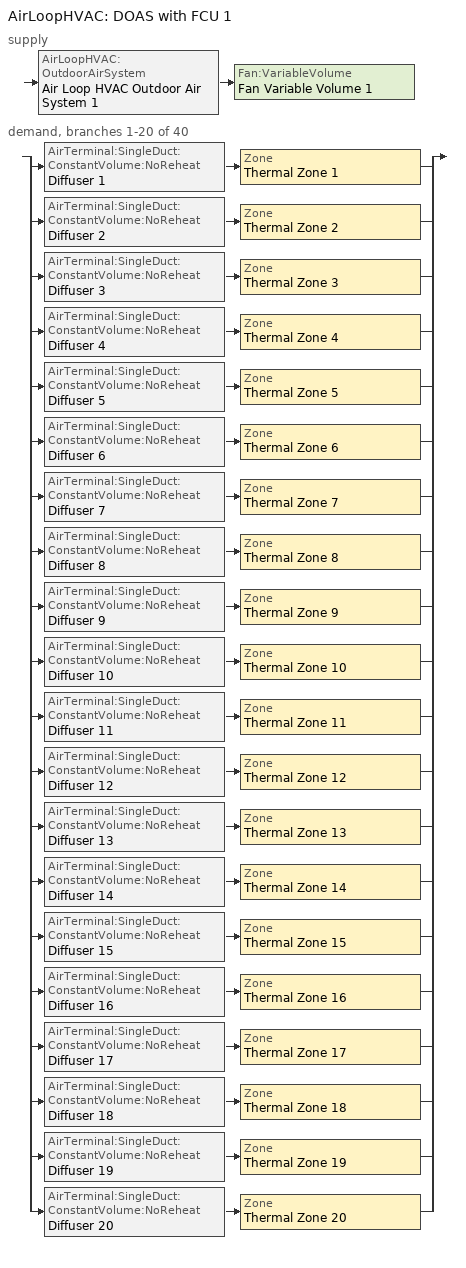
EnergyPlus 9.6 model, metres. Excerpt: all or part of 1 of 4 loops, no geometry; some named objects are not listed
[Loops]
AirLoopHVAC 'DOAS with FCU 1'
 supply: AirLoopHVAC:OutdoorAirSystem 'Air Loop HVAC Outdoor Air System 1' > Fan:VariableVolume 'Fan Variable Volume 1'
 demand, branches 1-20 of 40: split
  | AirTerminal:SingleDuct:ConstantVolume:NoReheat 'Diffuser 1' > Zone 'Thermal Zone 1'
  | AirTerminal:SingleDuct:ConstantVolume:NoReheat 'Diffuser 2' > Zone 'Thermal Zone 2'
  | AirTerminal:SingleDuct:ConstantVolume:NoReheat 'Diffuser 3' > Zone 'Thermal Zone 3'
  | AirTerminal:SingleDuct:ConstantVolume:NoReheat 'Diffuser 4' > Zone 'Thermal Zone 4'
  | AirTerminal:SingleDuct:ConstantVolume:NoReheat 'Diffuser 5' > Zone 'Thermal Zone 5'
  | AirTerminal:SingleDuct:ConstantVolume:NoReheat 'Diffuser 6' > Zone 'Thermal Zone 6'
  | AirTerminal:SingleDuct:ConstantVolume:NoReheat 'Diffuser 7' > Zone 'Thermal Zone 7'
  | AirTerminal:SingleDuct:ConstantVolume:NoReheat 'Diffuser 8' > Zone 'Thermal Zone 8'
  | AirTerminal:SingleDuct:ConstantVolume:NoReheat 'Diffuser 9' > Zone 'Thermal Zone 9'
  | AirTerminal:SingleDuct:ConstantVolume:NoReheat 'Diffuser 10' > Zone 'Thermal Zone 10'
  | AirTerminal:SingleDuct:ConstantVolume:NoReheat 'Diffuser 11' > Zone 'Thermal Zone 11'
  | AirTerminal:SingleDuct:ConstantVolume:NoReheat 'Diffuser 12' > Zone 'Thermal Zone 12'
  | AirTerminal:SingleDuct:ConstantVolume:NoReheat 'Diffuser 13' > Zone 'Thermal Zone 13'
  | AirTerminal:SingleDuct:ConstantVolume:NoReheat 'Diffuser 14' > Zone 'Thermal Zone 14'
  | AirTerminal:SingleDuct:ConstantVolume:NoReheat 'Diffuser 15' > Zone 'Thermal Zone 15'
  | AirTerminal:SingleDuct:ConstantVolume:NoReheat 'Diffuser 16' > Zone 'Thermal Zone 16'
  | AirTerminal:SingleDuct:ConstantVolume:NoReheat 'Diffuser 17' > Zone 'Thermal Zone 17'
  | AirTerminal:SingleDuct:ConstantVolume:NoReheat 'Diffuser 18' > Zone 'Thermal Zone 18'
  | AirTerminal:SingleDuct:ConstantVolume:NoReheat 'Diffuser 19' > Zone 'Thermal Zone 19'
  | AirTerminal:SingleDuct:ConstantVolume:NoReheat 'Diffuser 20' > Zone 'Thermal Zone 20'
[Controller:MechanicalVentilation]
Controller Mechanical Ventilation 1: Availability Schedule=Always On Discrete; Demand Controlled Ventilation=No; System Outdoor Air Method=ZoneSum; Zone or ZoneList Name 1=Thermal Zone 1; Design Specification Outdoor Air Object Name 1=Ventilation 1; Zone or ZoneList Name 2=Thermal Zone 2; Design Specification Outdoor Air Object Name 2=Ventilation 2; Zone or ZoneList Name 3=Thermal Zone 3; Design Specification Outdoor Air Object Name 3=Ventilation 3; Zone or ZoneList Name 4=Thermal Zone 4; Design Specification Outdoor Air Object Name 4=Ventilation 4; Zone or ZoneList Name 5=Thermal Zone 5; Design Specification Outdoor Air Object Name 5=Ventilation 5; Zone or ZoneList Name 6=Thermal Zone 6; Design Specification Outdoor Air Object Name 6=Ventilation 6; Zone or ZoneList Name 7=Thermal Zone 7; Design Specification Outdoor Air Object Name 7=Ventilation 7; Zone or ZoneList Name 8=Thermal Zone 8; Design Specification Outdoor Air Object Name 8=Ventilation 8; Zone or ZoneList Name 9=Thermal Zone 9; Design Specification Outdoor Air Object Name 9=Ventilation 9; Zone or ZoneList Name 10=Thermal Zone 10; Design Specification Outdoor Air Object Name 10=Ventilation 10; Zone or ZoneList Name 11=Thermal Zone 11; Design Specification Outdoor Air Object Name 11=Ventilation 11; Zone or ZoneList Name 12=Thermal Zone 12; Design Specification Outdoor Air Object Name 12=Ventilation 12; Zone or ZoneList Name 13=Thermal Zone 13; Design Specification Outdoor Air Object Name 13=Ventilation 13; Zone or ZoneList Name 14=Thermal Zone 14; Design Specification Outdoor Air Object Name 14=Ventilation 14; Zone or ZoneList Name 15=Thermal Zone 15; Design Specification Outdoor Air Object Name 15=Ventilation 15; Zone or ZoneList Name 16=Thermal Zone 16; Design Specification Outdoor Air Object Name 16=Ventilation 16; Zone or ZoneList Name 17=Thermal Zone 17; Design Specification Outdoor Air Object Name 17=Ventilation 17; Zone or ZoneList Name 18=Thermal Zone 18; Design Specification Outdoor Air Object Name 18=Ventilation 18; Zone or ZoneList Name 19=Thermal Zone 19; Design Specification Outdoor Air Object Name 19=Ventilation 19; Zone or ZoneList Name 20=Thermal Zone 20; Design Specification Outdoor Air Object Name 20=Ventilation 20; Zone or ZoneList Name 21=Thermal Zone 21; Design Specification Outdoor Air Object Name 21=Ventilation 21; Zone or ZoneList Name 22=Thermal Zone 22; Design Specification Outdoor Air Object Name 22=Ventilation 22; Zone or ZoneList Name 23=Thermal Zone 23; Design Specification Outdoor Air Object Name 23=Ventilation 23; Zone or ZoneList Name 24=Thermal Zone 24; Design Specification Outdoor Air Object Name 24=Ventilation 24; Zone or ZoneList Name 25=Thermal Zone 25; Design Specification Outdoor Air Object Name 25=Ventilation 25; Zone or ZoneList Name 26=Thermal Zone 26; Design Specification Outdoor Air Object Name 26=Ventilation 26; Zone or ZoneList Name 27=Thermal Zone 27; Design Specification Outdoor Air Object Name 27=Ventilation 27; Zone or ZoneList Name 28=Thermal Zone 28; Design Specification Outdoor Air Object Name 28=Ventilation 28; Zone or ZoneList Name 29=Thermal Zone 29; Design Specification Outdoor Air Object Name 29=Ventilation 29; Zone or ZoneList Name 30=Thermal Zone 30; Design Specification Outdoor Air Object Name 30=Ventilation 30; Zone or ZoneList Name 31=Thermal Zone 31; Design Specification Outdoor Air Object Name 31=Ventilation 31; Zone or ZoneList Name 32=Thermal Zone 32; Design Specification Outdoor Air Object Name 32=Ventilation 32; Zone or ZoneList Name 33=Thermal Zone 33; Design Specification Outdoor Air Object Name 33=Ventilation 33; Zone or ZoneList Name 34=Thermal Zone 34; Design Specification Outdoor Air Object Name 34=Ventilation 34; Zone or ZoneList Name 35=Thermal Zone 35; Design Specification Outdoor Air Object Name 35=Ventilation 35; Zone or ZoneList Name 36=Thermal Zone 36; Design Specification Outdoor Air Object Name 36=Ventilation 36; Zone or ZoneList Name 37=Thermal Zone 37; Design Specification Outdoor Air Object Name 37=Ventilation 37; Zone or ZoneList Name 38=Thermal Zone 38; Design Specification Outdoor Air Object Name 38=Ventilation 38; Zone or ZoneList Name 39=Thermal Zone 39; Design Specification Outdoor Air Object Name 39=Ventilation 39; Zone or ZoneList Name 40=Thermal Zone 40; Design Specification Outdoor Air Object Name 40=Ventilation 40
[AirLoopHVAC]
DOAS with FCU 1: Design Supply Air Flow Rate m3/s=AutoSize; Design Return Air Flow Fraction of Supply Air Flow=1
[Sizing:System]
DOAS with FCU 1: Type of Load to Size On=VentilationRequirement; Design Outdoor Air Flow Rate m3/s=Autosize; Central Heating Maximum System Air Flow Ratio=Autosize; Preheat Design Temperature C=7; Preheat Design Humidity Ratio kgWater/kgDryAir=0.008; Precool Design Temperature C=12.8; Precool Design Humidity Ratio kgWater/kgDryAir=0.008; Central Cooling Design Supply Air Temperature C=12.8; Central Heating Design Supply Air Temperature C=12.8; Type of Zone Sum to Use=NonCoincident; 100% Outdoor Air in Cooling=Yes; 100% Outdoor Air in Heating=Yes; Central Cooling Design Supply Air Humidity Ratio kgWater/kgDryAir=0.0085; Central Heating Design Supply Air Humidity Ratio kgWater/kgDryAir=0.008; Cooling Supply Air Flow Rate Method=DesignDay; Cooling Supply Air Flow Rate m3/s=0; Cooling Supply Air Flow Rate Per Floor Area m3/s-m2=0.00996765; Cooling Fraction of Autosized Cooling Supply Air Flow Rate=1; Cooling Supply Air Flow Rate Per Unit Cooling Capacity m3/s-W=3.94755e-05; Heating Supply Air Flow Rate Method=DesignDay; Heating Supply Air Flow Rate m3/s=0; Heating Supply Air Flow Rate Per Floor Area m3/s-m2=0.00996765; Heating Fraction of Autosized Heating Supply Air Flow Rate=1; Heating Fraction of Autosized Cooling Supply Air Flow Rate=1; Heating Supply Air Flow Rate Per Unit Heating Capacity m3/s-W=3.15882e-05; System Outdoor Air Method=ZoneSum; Zone Maximum Outdoor Air Fraction dimensionless=1; Cooling Design Capacity Method=CoolingDesignCapacity; Cooling Design Capacity W=Autosize; Cooling Design Capacity Per Floor Area W/m2=234.7; Fraction of Autosized Cooling Design Capacity=1; Heating Design Capacity Method=HeatingDesignCapacity; Heating Design Capacity W=Autosize; Heating Design Capacity Per Floor Area W/m2=157; Fraction of Autosized Heating Design Capacity=1; Central Cooling Capacity Control Method=OnOff; Occupant Diversity=Autosize
[Controller:OutdoorAir]
Controller Outdoor Air 1: Minimum Outdoor Air Flow Rate m3/s=0; Maximum Outdoor Air Flow Rate m3/s=Autosize; Economizer Control Type=NoEconomizer; Economizer Control Action Type=ModulateFlow; Economizer Maximum Limit Dry-Bulb Temperature C=28; Economizer Maximum Limit Enthalpy J/kg=64000; Economizer Minimum Limit Dry-Bulb Temperature C=-100; Lockout Type=NoLockout; Minimum Limit Type=FixedMinimum; Mechanical Ventilation Controller=Controller Mechanical Ventilation 1; High Humidity Control=No; Control High Indoor Humidity Based on Outdoor Humidity Ratio=Yes; Heat Recovery Bypass Control Type=BypassWhenWithinEconomizerLimits
[SetpointManager:MixedAir]
Node Air Deck 100% Outoor 1 OS Default SPM: Control Variable=Temperature; Setpoint Node or NodeList=Node Air Deck 100% Outoor 1
[Fan:VariableVolume]
Fan Variable Volume 1: Availability Schedule=Always On Discrete hvac_library; Fan Total Efficiency=0.75; Pressure Rise Pa=900; Maximum Flow Rate m3/s=Autosize; Fan Power Minimum Flow Rate Input Method=FixedFlowRate; Fan Power Minimum Flow Fraction=0; Fan Power Minimum Air Flow Rate m3/s=0; Motor Efficiency=0.93; Motor In Airstream Fraction=1; Fan Power Coefficient 1=0.0407599; Fan Power Coefficient 2=0.088045; Fan Power Coefficient 3=-0.0729261; Fan Power Coefficient 4=0.94374; Fan Power Coefficient 5=0
[SetpointManager:OutdoorAirReset]
OA Temp Reset 1: Control Variable=Temperature; Setpoint at Outdoor Low Temperature C=18; Outdoor Low Temperature C=10; Setpoint at Outdoor High Temperature C=18; Outdoor High Temperature C=24; Setpoint Node or NodeList=Node Air Deck Supply 1
[ZoneControl:Thermostat] Temperature Difference Between Cutout And Setpoint deltaC=0
Name | Zone or ZoneList | Control Type Schedule | Control 1
Thermal Zone 1 Thermostat | Thermal Zone 1 | Thermal Zone 1 Thermostat Schedule | Thermostat Setpoint Dual Setpoint 1
Thermal Zone 2 Thermostat | Thermal Zone 2 | Thermal Zone 2 Thermostat Schedule | Thermostat Setpoint Dual Setpoint 2
Thermal Zone 3 Thermostat | Thermal Zone 3 | Thermal Zone 3 Thermostat Schedule | Thermostat Setpoint Dual Setpoint 3
Thermal Zone 4 Thermostat | Thermal Zone 4 | Thermal Zone 4 Thermostat Schedule | Thermostat Setpoint Dual Setpoint 4
Thermal Zone 5 Thermostat | Thermal Zone 5 | Thermal Zone 5 Thermostat Schedule | Thermostat Setpoint Dual Setpoint 5
Thermal Zone 6 Thermostat | Thermal Zone 6 | Thermal Zone 6 Thermostat Schedule | Thermostat Setpoint Dual Setpoint 6
Thermal Zone 7 Thermostat | Thermal Zone 7 | Thermal Zone 7 Thermostat Schedule | Thermostat Setpoint Dual Setpoint 7
Thermal Zone 8 Thermostat | Thermal Zone 8 | Thermal Zone 8 Thermostat Schedule | Thermostat Setpoint Dual Setpoint 8
Thermal Zone 9 Thermostat | Thermal Zone 9 | Thermal Zone 9 Thermostat Schedule | Thermostat Setpoint Dual Setpoint 9
Thermal Zone 10 Thermostat | Thermal Zone 10 | Thermal Zone 10 Thermostat Schedule | Thermostat Setpoint Dual Setpoint 10
Thermal Zone 11 Thermostat | Thermal Zone 11 | Thermal Zone 11 Thermostat Schedule | Thermostat Setpoint Dual Setpoint 11
Thermal Zone 12 Thermostat | Thermal Zone 12 | Thermal Zone 12 Thermostat Schedule | Thermostat Setpoint Dual Setpoint 12
Thermal Zone 13 Thermostat | Thermal Zone 13 | Thermal Zone 13 Thermostat Schedule | Thermostat Setpoint Dual Setpoint 13
Thermal Zone 14 Thermostat | Thermal Zone 14 | Thermal Zone 14 Thermostat Schedule | Thermostat Setpoint Dual Setpoint 14
Thermal Zone 15 Thermostat | Thermal Zone 15 | Thermal Zone 15 Thermostat Schedule | Thermostat Setpoint Dual Setpoint 15
Thermal Zone 16 Thermostat | Thermal Zone 16 | Thermal Zone 16 Thermostat Schedule | Thermostat Setpoint Dual Setpoint 16
Thermal Zone 17 Thermostat | Thermal Zone 17 | Thermal Zone 17 Thermostat Schedule | Thermostat Setpoint Dual Setpoint 17
Thermal Zone 18 Thermostat | Thermal Zone 18 | Thermal Zone 18 Thermostat Schedule | Thermostat Setpoint Dual Setpoint 18
Thermal Zone 19 Thermostat | Thermal Zone 19 | Thermal Zone 19 Thermostat Schedule | Thermostat Setpoint Dual Setpoint 19
Thermal Zone 20 Thermostat | Thermal Zone 20 | Thermal Zone 20 Thermostat Schedule | Thermostat Setpoint Dual Setpoint 20
[ThermostatSetpoint:DualSetpoint]
Name | Heating Setpoint Temperature Schedule | Cooling Setpoint Temperature Schedule
Thermostat Setpoint Dual Setpoint 1 | HtgSetp 1 | ClgSetp 1
Thermostat Setpoint Dual Setpoint 2 | HtgSetp 2 | ClgSetp 2
Thermostat Setpoint Dual Setpoint 3 | HtgSetp 3 | ClgSetp 3
Thermostat Setpoint Dual Setpoint 4 | HtgSetp 4 | ClgSetp 4
Thermostat Setpoint Dual Setpoint 5 | HtgSetp 5 | ClgSetp 5
Thermostat Setpoint Dual Setpoint 6 | HtgSetp 6 | ClgSetp 6
Thermostat Setpoint Dual Setpoint 7 | HtgSetp 7 | ClgSetp 7
Thermostat Setpoint Dual Setpoint 8 | HtgSetp 8 | ClgSetp 8
Thermostat Setpoint Dual Setpoint 9 | HtgSetp 9 | ClgSetp 9
Thermostat Setpoint Dual Setpoint 10 | HtgSetp 10 | ClgSetp 10
Thermostat Setpoint Dual Setpoint 11 | HtgSetp 11 | ClgSetp 11
Thermostat Setpoint Dual Setpoint 12 | HtgSetp 12 | ClgSetp 12
Thermostat Setpoint Dual Setpoint 13 | HtgSetp 13 | ClgSetp 13
Thermostat Setpoint Dual Setpoint 14 | HtgSetp 14 | ClgSetp 14
Thermostat Setpoint Dual Setpoint 15 | HtgSetp 15 | ClgSetp 15
Thermostat Setpoint Dual Setpoint 16 | HtgSetp 16 | ClgSetp 16
Thermostat Setpoint Dual Setpoint 17 | HtgSetp 17 | ClgSetp 17
Thermostat Setpoint Dual Setpoint 18 | HtgSetp 18 | ClgSetp 18
Thermostat Setpoint Dual Setpoint 19 | HtgSetp 19 | ClgSetp 19
Thermostat Setpoint Dual Setpoint 20 | HtgSetp 20 | ClgSetp 20
[AirTerminal:SingleDuct:ConstantVolume:NoReheat] Availability Schedule=Always On Discrete hvac_library; Maximum Air Flow Rate m3/s=AutoSize
Diffuser 1; Diffuser 2; Diffuser 3; Diffuser 4; Diffuser 5; Diffuser 6; Diffuser 7; Diffuser 8; Diffuser 9; Diffuser 10; Diffuser 11; Diffuser 12; Diffuser 13; Diffuser 14; Diffuser 15; Diffuser 16; Diffuser 17; Diffuser 18; Diffuser 19; Diffuser 20
[Zone equipment]
Thermal Zone 1: Diffuser 1, Fan Coil with Cycling Fan 1
Thermal Zone 2: Diffuser 2, Fan Coil with Cycling Fan 2
Thermal Zone 3: Diffuser 3, Fan Coil with Cycling Fan 3
Thermal Zone 4: Diffuser 4, Fan Coil with Cycling Fan 4
Thermal Zone 5: Diffuser 5, Fan Coil with Cycling Fan 5
Thermal Zone 6: Diffuser 6, Fan Coil with Cycling Fan 6
Thermal Zone 7: Diffuser 7, Fan Coil with Cycling Fan 7
Thermal Zone 8: Diffuser 8, Fan Coil with Cycling Fan 8
Thermal Zone 9: Diffuser 9, Fan Coil with Cycling Fan 9
Thermal Zone 10: Diffuser 10, Fan Coil with Cycling Fan 10
Thermal Zone 11: Diffuser 11, Fan Coil with Cycling Fan 11
Thermal Zone 12: Diffuser 12, Fan Coil with Cycling Fan 12
Thermal Zone 13: Diffuser 13, Fan Coil with Cycling Fan 13
Thermal Zone 14: Diffuser 14, Fan Coil with Cycling Fan 14
Thermal Zone 15: Diffuser 15, Fan Coil with Cycling Fan 15
Thermal Zone 16: Diffuser 16, Fan Coil with Cycling Fan 16
Thermal Zone 17: Diffuser 17, Fan Coil with Cycling Fan 17
Thermal Zone 18: Diffuser 18, Fan Coil with Cycling Fan 18
Thermal Zone 19: Diffuser 19, Fan Coil with Cycling Fan 19
Thermal Zone 20: Diffuser 20, Fan Coil with Cycling Fan 20
[Sizing:Zone] Zone Cooling Design Supply Air Temperature Input Method=SupplyAirTemperature; Zone Cooling Design Supply Air Temperature C=14.5; Zone Cooling Design Supply Air Temperature Difference deltaC=11.11; Zone Heating Design Supply Air Temperature Input Method=SupplyAirTemperature; Zone Heating Design Supply Air Temperature C=42; Zone Heating Design Supply Air Temperature Difference deltaC=11.11; Zone Cooling Design Supply Air Humidity Ratio kgWater/kgDryAir=0.0085; Zone Heating Design Supply Air Humidity Ratio kgWater/kgDryAir=0.008; Cooling Design Air Flow Method=DesignDay; Cooling Design Air Flow Rate m3/s=0; Cooling Minimum Air Flow per Zone Floor Area m3/s-m2=0.000762; Cooling Minimum Air Flow m3/s=0; Cooling Minimum Air Flow Fraction=0; Heating Design Air Flow Method=DesignDay; Heating Design Air Flow Rate m3/s=0; Heating Maximum Air Flow per Zone Floor Area m3/s-m2=0.002032; Heating Maximum Air Flow m3/s=0.141576; Heating Maximum Air Flow Fraction=0.3; Account for Dedicated Outdoor Air System=No
Name | Design Specification Outdoor Air Object
Thermal Zone 1 | Ventilation 1
Thermal Zone 2 | Ventilation 2
Thermal Zone 3 | Ventilation 3
Thermal Zone 4 | Ventilation 4
Thermal Zone 5 | Ventilation 5
Thermal Zone 6 | Ventilation 6
Thermal Zone 7 | Ventilation 7
Thermal Zone 8 | Ventilation 8
Thermal Zone 9 | Ventilation 9
Thermal Zone 10 | Ventilation 10
Thermal Zone 11 | Ventilation 11
Thermal Zone 12 | Ventilation 12
Thermal Zone 13 | Ventilation 13
Thermal Zone 14 | Ventilation 14
Thermal Zone 15 | Ventilation 15
Thermal Zone 16 | Ventilation 16
Thermal Zone 17 | Ventilation 17
Thermal Zone 18 | Ventilation 18
Thermal Zone 19 | Ventilation 19
Thermal Zone 20 | Ventilation 20
[DesignSpecification:OutdoorAir] Outdoor Air Method=Sum; Outdoor Air Flow per Person m3/s-person=0; Outdoor Air Flow per Zone Floor Area m3/s-m2=0; Outdoor Air Flow per Zone m3/s=0; Outdoor Air Flow Air Changes per Hour 1/hr=1.2
Ventilation 1; Ventilation 2; Ventilation 3; Ventilation 4; Ventilation 5; Ventilation 6; Ventilation 7; Ventilation 8; Ventilation 9; Ventilation 10; Ventilation 11; Ventilation 12; Ventilation 13; Ventilation 14; Ventilation 15; Ventilation 16; Ventilation 17; Ventilation 18; Ventilation 19; Ventilation 20; Ventilation 21; Ventilation 22; Ventilation 23; Ventilation 24; Ventilation 25; Ventilation 26; Ventilation 27; Ventilation 28; Ventilation 29; Ventilation 30; Ventilation 31; Ventilation 32; Ventilation 33; Ventilation 34; Ventilation 35; Ventilation 36; Ventilation 37; Ventilation 38; Ventilation 39; Ventilation 40
[Schedule:Day:Interval]
HtgSetp Summer Design Day 1; HtgSetp Summer Design Day 2; HtgSetp Summer Design Day 3; HtgSetp Summer Design Day 4; HtgSetp Summer Design Day 5; HtgSetp Summer Design Day 6; HtgSetp Summer Design Day 7; HtgSetp Summer Design Day 8; HtgSetp Summer Design Day 9; HtgSetp Summer Design Day 10; HtgSetp Summer Design Day 11; HtgSetp Summer Design Day 12; HtgSetp Summer Design Day 13; HtgSetp Summer Design Day 14; HtgSetp Summer Design Day 15; HtgSetp Summer Design Day 16; HtgSetp Summer Design Day 17; HtgSetp Summer Design Day 18; HtgSetp Summer Design Day 19; HtgSetp Summer Design Day 20: No, 24:00, 15.6
HtgSetp Winter Design Day 1; HtgSetp Winter Design Day 2; HtgSetp Winter Design Day 3; HtgSetp Winter Design Day 4; HtgSetp Winter Design Day 5; HtgSetp Winter Design Day 6; HtgSetp Winter Design Day 7; HtgSetp Winter Design Day 8; HtgSetp Winter Design Day 9; HtgSetp Winter Design Day 10; HtgSetp Winter Design Day 11; HtgSetp Winter Design Day 12; HtgSetp Winter Design Day 13; HtgSetp Winter Design Day 14; HtgSetp Winter Design Day 15; HtgSetp Winter Design Day 16; HtgSetp Winter Design Day 17; HtgSetp Winter Design Day 18; HtgSetp Winter Design Day 19; HtgSetp Winter Design Day 20: No, 24:00, 21
ClgSetp Summer Design Day 1; ClgSetp Summer Design Day 2; ClgSetp Summer Design Day 3; ClgSetp Summer Design Day 4; ClgSetp Summer Design Day 5; ClgSetp Summer Design Day 6; ClgSetp Summer Design Day 7; ClgSetp Summer Design Day 8; ClgSetp Summer Design Day 9; ClgSetp Summer Design Day 10; ClgSetp Summer Design Day 11; ClgSetp Summer Design Day 12; ClgSetp Summer Design Day 13; ClgSetp Summer Design Day 14; ClgSetp Summer Design Day 15; ClgSetp Summer Design Day 16; ClgSetp Summer Design Day 17; ClgSetp Summer Design Day 18; ClgSetp Summer Design Day 19; ClgSetp Summer Design Day 20: No, 06:00, 26.7, 22:00, 24, 24:00, 26.7
ClgSetp Winter Design Day 1; ClgSetp Winter Design Day 2; ClgSetp Winter Design Day 3; ClgSetp Winter Design Day 4; ClgSetp Winter Design Day 5; ClgSetp Winter Design Day 6; ClgSetp Winter Design Day 7; ClgSetp Winter Design Day 8; ClgSetp Winter Design Day 9; ClgSetp Winter Design Day 10; ClgSetp Winter Design Day 11; ClgSetp Winter Design Day 12; ClgSetp Winter Design Day 13; ClgSetp Winter Design Day 14; ClgSetp Winter Design Day 15; ClgSetp Winter Design Day 16; ClgSetp Winter Design Day 17; ClgSetp Winter Design Day 18; ClgSetp Winter Design Day 19; ClgSetp Winter Design Day 20: No, 24:00, 26.7
ClgSetp Default Schedule 1; ClgSetp Default Schedule 2; ClgSetp Default Schedule 3; ClgSetp Default Schedule 4; ClgSetp Default Schedule 5; ClgSetp Default Schedule 6; ClgSetp Default Schedule 7; ClgSetp Default Schedule 8; ClgSetp Default Schedule 9; ClgSetp Default Schedule 10; ClgSetp Default Schedule 11; ClgSetp Default Schedule 12; ClgSetp Default Schedule 13; ClgSetp Default Schedule 14; ClgSetp Default Schedule 15; ClgSetp Default Schedule 16; ClgSetp Default Schedule 17; ClgSetp Default Schedule 18; ClgSetp Default Schedule 19; ClgSetp Default Schedule 20: Temperature 37, No, 01:00, 28, 02:00, 28, 03:00, 28, 04:00, 28, 05:00, 28, 06:00, 28, 07:00, 28, 08:00, 28, 09:00, 24, 10:00, 24, 11:00, 24, 12:00, 24, 13:00, 24, 14:00, 24, 15:00, 24, 16:00, 24, 17:00, 24, 18:00, 28, 19:00, 28, 20:00, 28, 21:00, 28, 22:00, 28, 23:00, 28, 24:00, 28
HtgSetp Default Schedule 1; HtgSetp Default Schedule 2; HtgSetp Default Schedule 3; HtgSetp Default Schedule 4; HtgSetp Default Schedule 5; HtgSetp Default Schedule 6; HtgSetp Default Schedule 7; HtgSetp Default Schedule 8; HtgSetp Default Schedule 9; HtgSetp Default Schedule 10; HtgSetp Default Schedule 11; HtgSetp Default Schedule 12; HtgSetp Default Schedule 13; HtgSetp Default Schedule 14; HtgSetp Default Schedule 15; HtgSetp Default Schedule 16; HtgSetp Default Schedule 17; HtgSetp Default Schedule 18; HtgSetp Default Schedule 19; HtgSetp Default Schedule 20: Temperature 36, No, 01:00, 18, 02:00, 18, 03:00, 18, 04:00, 18, 05:00, 18, 06:00, 18, 07:00, 18, 08:00, 18, 09:00, 21, 10:00, 21, 11:00, 21, 12:00, 21, 13:00, 21, 14:00, 21, 15:00, 21, 16:00, 21, 17:00, 21, 18:00, 18, 19:00, 18, 20:00, 18, 21:00, 18, 22:00, 18, 23:00, 18, 24:00, 18
[Schedule:Week:Daily]
HtgSetp 1 Week Rule - Jan1-Dec31: HtgSetp Default Schedule 1, HtgSetp Default Schedule 1, HtgSetp Default Schedule 1, HtgSetp Default Schedule 1, HtgSetp Default Schedule 1, HtgSetp Default Schedule 1, HtgSetp Default Schedule 1, HtgSetp Default Schedule 1, HtgSetp Summer Design Day 1, HtgSetp Winter Design Day 1, HtgSetp Default Schedule 1, HtgSetp Default Schedule 1
ClgSetp 1 Week Rule - Jan1-Dec31: ClgSetp Default Schedule 1, ClgSetp Default Schedule 1, ClgSetp Default Schedule 1, ClgSetp Default Schedule 1, ClgSetp Default Schedule 1, ClgSetp Default Schedule 1, ClgSetp Default Schedule 1, ClgSetp Default Schedule 1, ClgSetp Summer Design Day 1, ClgSetp Winter Design Day 1, ClgSetp Default Schedule 1, ClgSetp Default Schedule 1
HtgSetp 2 Week Rule - Jan1-Dec31: HtgSetp Default Schedule 2, HtgSetp Default Schedule 2, HtgSetp Default Schedule 2, HtgSetp Default Schedule 2, HtgSetp Default Schedule 2, HtgSetp Default Schedule 2, HtgSetp Default Schedule 2, HtgSetp Default Schedule 2, HtgSetp Summer Design Day 2, HtgSetp Winter Design Day 2, HtgSetp Default Schedule 2, HtgSetp Default Schedule 2
ClgSetp 2 Week Rule - Jan1-Dec31: ClgSetp Default Schedule 2, ClgSetp Default Schedule 2, ClgSetp Default Schedule 2, ClgSetp Default Schedule 2, ClgSetp Default Schedule 2, ClgSetp Default Schedule 2, ClgSetp Default Schedule 2, ClgSetp Default Schedule 2, ClgSetp Summer Design Day 2, ClgSetp Winter Design Day 2, ClgSetp Default Schedule 2, ClgSetp Default Schedule 2
HtgSetp 3 Week Rule - Jan1-Dec31: HtgSetp Default Schedule 3, HtgSetp Default Schedule 3, HtgSetp Default Schedule 3, HtgSetp Default Schedule 3, HtgSetp Default Schedule 3, HtgSetp Default Schedule 3, HtgSetp Default Schedule 3, HtgSetp Default Schedule 3, HtgSetp Summer Design Day 3, HtgSetp Winter Design Day 3, HtgSetp Default Schedule 3, HtgSetp Default Schedule 3
ClgSetp 3 Week Rule - Jan1-Dec31: ClgSetp Default Schedule 3, ClgSetp Default Schedule 3, ClgSetp Default Schedule 3, ClgSetp Default Schedule 3, ClgSetp Default Schedule 3, ClgSetp Default Schedule 3, ClgSetp Default Schedule 3, ClgSetp Default Schedule 3, ClgSetp Summer Design Day 3, ClgSetp Winter Design Day 3, ClgSetp Default Schedule 3, ClgSetp Default Schedule 3
HtgSetp 4 Week Rule - Jan1-Dec31: HtgSetp Default Schedule 4, HtgSetp Default Schedule 4, HtgSetp Default Schedule 4, HtgSetp Default Schedule 4, HtgSetp Default Schedule 4, HtgSetp Default Schedule 4, HtgSetp Default Schedule 4, HtgSetp Default Schedule 4, HtgSetp Summer Design Day 4, HtgSetp Winter Design Day 4, HtgSetp Default Schedule 4, HtgSetp Default Schedule 4
ClgSetp 4 Week Rule - Jan1-Dec31: ClgSetp Default Schedule 4, ClgSetp Default Schedule 4, ClgSetp Default Schedule 4, ClgSetp Default Schedule 4, ClgSetp Default Schedule 4, ClgSetp Default Schedule 4, ClgSetp Default Schedule 4, ClgSetp Default Schedule 4, ClgSetp Summer Design Day 4, ClgSetp Winter Design Day 4, ClgSetp Default Schedule 4, ClgSetp Default Schedule 4
HtgSetp 5 Week Rule - Jan1-Dec31: HtgSetp Default Schedule 5, HtgSetp Default Schedule 5, HtgSetp Default Schedule 5, HtgSetp Default Schedule 5, HtgSetp Default Schedule 5, HtgSetp Default Schedule 5, HtgSetp Default Schedule 5, HtgSetp Default Schedule 5, HtgSetp Summer Design Day 5, HtgSetp Winter Design Day 5, HtgSetp Default Schedule 5, HtgSetp Default Schedule 5
ClgSetp 5 Week Rule - Jan1-Dec31: ClgSetp Default Schedule 5, ClgSetp Default Schedule 5, ClgSetp Default Schedule 5, ClgSetp Default Schedule 5, ClgSetp Default Schedule 5, ClgSetp Default Schedule 5, ClgSetp Default Schedule 5, ClgSetp Default Schedule 5, ClgSetp Summer Design Day 5, ClgSetp Winter Design Day 5, ClgSetp Default Schedule 5, ClgSetp Default Schedule 5
HtgSetp 6 Week Rule - Jan1-Dec31: HtgSetp Default Schedule 6, HtgSetp Default Schedule 6, HtgSetp Default Schedule 6, HtgSetp Default Schedule 6, HtgSetp Default Schedule 6, HtgSetp Default Schedule 6, HtgSetp Default Schedule 6, HtgSetp Default Schedule 6, HtgSetp Summer Design Day 6, HtgSetp Winter Design Day 6, HtgSetp Default Schedule 6, HtgSetp Default Schedule 6
ClgSetp 6 Week Rule - Jan1-Dec31: ClgSetp Default Schedule 6, ClgSetp Default Schedule 6, ClgSetp Default Schedule 6, ClgSetp Default Schedule 6, ClgSetp Default Schedule 6, ClgSetp Default Schedule 6, ClgSetp Default Schedule 6, ClgSetp Default Schedule 6, ClgSetp Summer Design Day 6, ClgSetp Winter Design Day 6, ClgSetp Default Schedule 6, ClgSetp Default Schedule 6
HtgSetp 7 Week Rule - Jan1-Dec31: HtgSetp Default Schedule 7, HtgSetp Default Schedule 7, HtgSetp Default Schedule 7, HtgSetp Default Schedule 7, HtgSetp Default Schedule 7, HtgSetp Default Schedule 7, HtgSetp Default Schedule 7, HtgSetp Default Schedule 7, HtgSetp Summer Design Day 7, HtgSetp Winter Design Day 7, HtgSetp Default Schedule 7, HtgSetp Default Schedule 7
ClgSetp 7 Week Rule - Jan1-Dec31: ClgSetp Default Schedule 7, ClgSetp Default Schedule 7, ClgSetp Default Schedule 7, ClgSetp Default Schedule 7, ClgSetp Default Schedule 7, ClgSetp Default Schedule 7, ClgSetp Default Schedule 7, ClgSetp Default Schedule 7, ClgSetp Summer Design Day 7, ClgSetp Winter Design Day 7, ClgSetp Default Schedule 7, ClgSetp Default Schedule 7
HtgSetp 8 Week Rule - Jan1-Dec31: HtgSetp Default Schedule 8, HtgSetp Default Schedule 8, HtgSetp Default Schedule 8, HtgSetp Default Schedule 8, HtgSetp Default Schedule 8, HtgSetp Default Schedule 8, HtgSetp Default Schedule 8, HtgSetp Default Schedule 8, HtgSetp Summer Design Day 8, HtgSetp Winter Design Day 8, HtgSetp Default Schedule 8, HtgSetp Default Schedule 8
ClgSetp 8 Week Rule - Jan1-Dec31: ClgSetp Default Schedule 8, ClgSetp Default Schedule 8, ClgSetp Default Schedule 8, ClgSetp Default Schedule 8, ClgSetp Default Schedule 8, ClgSetp Default Schedule 8, ClgSetp Default Schedule 8, ClgSetp Default Schedule 8, ClgSetp Summer Design Day 8, ClgSetp Winter Design Day 8, ClgSetp Default Schedule 8, ClgSetp Default Schedule 8
HtgSetp 9 Week Rule - Jan1-Dec31: HtgSetp Default Schedule 9, HtgSetp Default Schedule 9, HtgSetp Default Schedule 9, HtgSetp Default Schedule 9, HtgSetp Default Schedule 9, HtgSetp Default Schedule 9, HtgSetp Default Schedule 9, HtgSetp Default Schedule 9, HtgSetp Summer Design Day 9, HtgSetp Winter Design Day 9, HtgSetp Default Schedule 9, HtgSetp Default Schedule 9
ClgSetp 9 Week Rule - Jan1-Dec31: ClgSetp Default Schedule 9, ClgSetp Default Schedule 9, ClgSetp Default Schedule 9, ClgSetp Default Schedule 9, ClgSetp Default Schedule 9, ClgSetp Default Schedule 9, ClgSetp Default Schedule 9, ClgSetp Default Schedule 9, ClgSetp Summer Design Day 9, ClgSetp Winter Design Day 9, ClgSetp Default Schedule 9, ClgSetp Default Schedule 9
HtgSetp 10 Week Rule - Jan1-Dec31: HtgSetp Default Schedule 10, HtgSetp Default Schedule 10, HtgSetp Default Schedule 10, HtgSetp Default Schedule 10, HtgSetp Default Schedule 10, HtgSetp Default Schedule 10, HtgSetp Default Schedule 10, HtgSetp Default Schedule 10, HtgSetp Summer Design Day 10, HtgSetp Winter Design Day 10, HtgSetp Default Schedule 10, HtgSetp Default Schedule 10
ClgSetp 10 Week Rule - Jan1-Dec31: ClgSetp Default Schedule 10, ClgSetp Default Schedule 10, ClgSetp Default Schedule 10, ClgSetp Default Schedule 10, ClgSetp Default Schedule 10, ClgSetp Default Schedule 10, ClgSetp Default Schedule 10, ClgSetp Default Schedule 10, ClgSetp Summer Design Day 10, ClgSetp Winter Design Day 10, ClgSetp Default Schedule 10, ClgSetp Default Schedule 10
HtgSetp 11 Week Rule - Jan1-Dec31: HtgSetp Default Schedule 11, HtgSetp Default Schedule 11, HtgSetp Default Schedule 11, HtgSetp Default Schedule 11, HtgSetp Default Schedule 11, HtgSetp Default Schedule 11, HtgSetp Default Schedule 11, HtgSetp Default Schedule 11, HtgSetp Summer Design Day 11, HtgSetp Winter Design Day 11, HtgSetp Default Schedule 11, HtgSetp Default Schedule 11
ClgSetp 11 Week Rule - Jan1-Dec31: ClgSetp Default Schedule 11, ClgSetp Default Schedule 11, ClgSetp Default Schedule 11, ClgSetp Default Schedule 11, ClgSetp Default Schedule 11, ClgSetp Default Schedule 11, ClgSetp Default Schedule 11, ClgSetp Default Schedule 11, ClgSetp Summer Design Day 11, ClgSetp Winter Design Day 11, ClgSetp Default Schedule 11, ClgSetp Default Schedule 11
HtgSetp 12 Week Rule - Jan1-Dec31: HtgSetp Default Schedule 12, HtgSetp Default Schedule 12, HtgSetp Default Schedule 12, HtgSetp Default Schedule 12, HtgSetp Default Schedule 12, HtgSetp Default Schedule 12, HtgSetp Default Schedule 12, HtgSetp Default Schedule 12, HtgSetp Summer Design Day 12, HtgSetp Winter Design Day 12, HtgSetp Default Schedule 12, HtgSetp Default Schedule 12
ClgSetp 12 Week Rule - Jan1-Dec31: ClgSetp Default Schedule 12, ClgSetp Default Schedule 12, ClgSetp Default Schedule 12, ClgSetp Default Schedule 12, ClgSetp Default Schedule 12, ClgSetp Default Schedule 12, ClgSetp Default Schedule 12, ClgSetp Default Schedule 12, ClgSetp Summer Design Day 12, ClgSetp Winter Design Day 12, ClgSetp Default Schedule 12, ClgSetp Default Schedule 12
HtgSetp 13 Week Rule - Jan1-Dec31: HtgSetp Default Schedule 13, HtgSetp Default Schedule 13, HtgSetp Default Schedule 13, HtgSetp Default Schedule 13, HtgSetp Default Schedule 13, HtgSetp Default Schedule 13, HtgSetp Default Schedule 13, HtgSetp Default Schedule 13, HtgSetp Summer Design Day 13, HtgSetp Winter Design Day 13, HtgSetp Default Schedule 13, HtgSetp Default Schedule 13
ClgSetp 13 Week Rule - Jan1-Dec31: ClgSetp Default Schedule 13, ClgSetp Default Schedule 13, ClgSetp Default Schedule 13, ClgSetp Default Schedule 13, ClgSetp Default Schedule 13, ClgSetp Default Schedule 13, ClgSetp Default Schedule 13, ClgSetp Default Schedule 13, ClgSetp Summer Design Day 13, ClgSetp Winter Design Day 13, ClgSetp Default Schedule 13, ClgSetp Default Schedule 13
HtgSetp 14 Week Rule - Jan1-Dec31: HtgSetp Default Schedule 14, HtgSetp Default Schedule 14, HtgSetp Default Schedule 14, HtgSetp Default Schedule 14, HtgSetp Default Schedule 14, HtgSetp Default Schedule 14, HtgSetp Default Schedule 14, HtgSetp Default Schedule 14, HtgSetp Summer Design Day 14, HtgSetp Winter Design Day 14, HtgSetp Default Schedule 14, HtgSetp Default Schedule 14
ClgSetp 14 Week Rule - Jan1-Dec31: ClgSetp Default Schedule 14, ClgSetp Default Schedule 14, ClgSetp Default Schedule 14, ClgSetp Default Schedule 14, ClgSetp Default Schedule 14, ClgSetp Default Schedule 14, ClgSetp Default Schedule 14, ClgSetp Default Schedule 14, ClgSetp Summer Design Day 14, ClgSetp Winter Design Day 14, ClgSetp Default Schedule 14, ClgSetp Default Schedule 14
HtgSetp 15 Week Rule - Jan1-Dec31: HtgSetp Default Schedule 15, HtgSetp Default Schedule 15, HtgSetp Default Schedule 15, HtgSetp Default Schedule 15, HtgSetp Default Schedule 15, HtgSetp Default Schedule 15, HtgSetp Default Schedule 15, HtgSetp Default Schedule 15, HtgSetp Summer Design Day 15, HtgSetp Winter Design Day 15, HtgSetp Default Schedule 15, HtgSetp Default Schedule 15
ClgSetp 15 Week Rule - Jan1-Dec31: ClgSetp Default Schedule 15, ClgSetp Default Schedule 15, ClgSetp Default Schedule 15, ClgSetp Default Schedule 15, ClgSetp Default Schedule 15, ClgSetp Default Schedule 15, ClgSetp Default Schedule 15, ClgSetp Default Schedule 15, ClgSetp Summer Design Day 15, ClgSetp Winter Design Day 15, ClgSetp Default Schedule 15, ClgSetp Default Schedule 15
HtgSetp 16 Week Rule - Jan1-Dec31: HtgSetp Default Schedule 16, HtgSetp Default Schedule 16, HtgSetp Default Schedule 16, HtgSetp Default Schedule 16, HtgSetp Default Schedule 16, HtgSetp Default Schedule 16, HtgSetp Default Schedule 16, HtgSetp Default Schedule 16, HtgSetp Summer Design Day 16, HtgSetp Winter Design Day 16, HtgSetp Default Schedule 16, HtgSetp Default Schedule 16
ClgSetp 16 Week Rule - Jan1-Dec31: ClgSetp Default Schedule 16, ClgSetp Default Schedule 16, ClgSetp Default Schedule 16, ClgSetp Default Schedule 16, ClgSetp Default Schedule 16, ClgSetp Default Schedule 16, ClgSetp Default Schedule 16, ClgSetp Default Schedule 16, ClgSetp Summer Design Day 16, ClgSetp Winter Design Day 16, ClgSetp Default Schedule 16, ClgSetp Default Schedule 16
HtgSetp 17 Week Rule - Jan1-Dec31: HtgSetp Default Schedule 17, HtgSetp Default Schedule 17, HtgSetp Default Schedule 17, HtgSetp Default Schedule 17, HtgSetp Default Schedule 17, HtgSetp Default Schedule 17, HtgSetp Default Schedule 17, HtgSetp Default Schedule 17, HtgSetp Summer Design Day 17, HtgSetp Winter Design Day 17, HtgSetp Default Schedule 17, HtgSetp Default Schedule 17
ClgSetp 17 Week Rule - Jan1-Dec31: ClgSetp Default Schedule 17, ClgSetp Default Schedule 17, ClgSetp Default Schedule 17, ClgSetp Default Schedule 17, ClgSetp Default Schedule 17, ClgSetp Default Schedule 17, ClgSetp Default Schedule 17, ClgSetp Default Schedule 17, ClgSetp Summer Design Day 17, ClgSetp Winter Design Day 17, ClgSetp Default Schedule 17, ClgSetp Default Schedule 17
HtgSetp 18 Week Rule - Jan1-Dec31: HtgSetp Default Schedule 18, HtgSetp Default Schedule 18, HtgSetp Default Schedule 18, HtgSetp Default Schedule 18, HtgSetp Default Schedule 18, HtgSetp Default Schedule 18, HtgSetp Default Schedule 18, HtgSetp Default Schedule 18, HtgSetp Summer Design Day 18, HtgSetp Winter Design Day 18, HtgSetp Default Schedule 18, HtgSetp Default Schedule 18
ClgSetp 18 Week Rule - Jan1-Dec31: ClgSetp Default Schedule 18, ClgSetp Default Schedule 18, ClgSetp Default Schedule 18, ClgSetp Default Schedule 18, ClgSetp Default Schedule 18, ClgSetp Default Schedule 18, ClgSetp Default Schedule 18, ClgSetp Default Schedule 18, ClgSetp Summer Design Day 18, ClgSetp Winter Design Day 18, ClgSetp Default Schedule 18, ClgSetp Default Schedule 18
HtgSetp 19 Week Rule - Jan1-Dec31: HtgSetp Default Schedule 19, HtgSetp Default Schedule 19, HtgSetp Default Schedule 19, HtgSetp Default Schedule 19, HtgSetp Default Schedule 19, HtgSetp Default Schedule 19, HtgSetp Default Schedule 19, HtgSetp Default Schedule 19, HtgSetp Summer Design Day 19, HtgSetp Winter Design Day 19, HtgSetp Default Schedule 19, HtgSetp Default Schedule 19
ClgSetp 19 Week Rule - Jan1-Dec31: ClgSetp Default Schedule 19, ClgSetp Default Schedule 19, ClgSetp Default Schedule 19, ClgSetp Default Schedule 19, ClgSetp Default Schedule 19, ClgSetp Default Schedule 19, ClgSetp Default Schedule 19, ClgSetp Default Schedule 19, ClgSetp Summer Design Day 19, ClgSetp Winter Design Day 19, ClgSetp Default Schedule 19, ClgSetp Default Schedule 19
HtgSetp 20 Week Rule - Jan1-Dec31: HtgSetp Default Schedule 20, HtgSetp Default Schedule 20, HtgSetp Default Schedule 20, HtgSetp Default Schedule 20, HtgSetp Default Schedule 20, HtgSetp Default Schedule 20, HtgSetp Default Schedule 20, HtgSetp Default Schedule 20, HtgSetp Summer Design Day 20, HtgSetp Winter Design Day 20, HtgSetp Default Schedule 20, HtgSetp Default Schedule 20
ClgSetp 20 Week Rule - Jan1-Dec31: ClgSetp Default Schedule 20, ClgSetp Default Schedule 20, ClgSetp Default Schedule 20, ClgSetp Default Schedule 20, ClgSetp Default Schedule 20, ClgSetp Default Schedule 20, ClgSetp Default Schedule 20, ClgSetp Default Schedule 20, ClgSetp Summer Design Day 20, ClgSetp Winter Design Day 20, ClgSetp Default Schedule 20, ClgSetp Default Schedule 20
[Schedule:Year]
HtgSetp 1: HtgSetp 1 Week Rule - Jan1-Dec31, 1, 1, 12, 31
ClgSetp 1: ClgSetp 1 Week Rule - Jan1-Dec31, 1, 1, 12, 31
HtgSetp 2: HtgSetp 2 Week Rule - Jan1-Dec31, 1, 1, 12, 31
ClgSetp 2: ClgSetp 2 Week Rule - Jan1-Dec31, 1, 1, 12, 31
HtgSetp 3: HtgSetp 3 Week Rule - Jan1-Dec31, 1, 1, 12, 31
ClgSetp 3: ClgSetp 3 Week Rule - Jan1-Dec31, 1, 1, 12, 31
HtgSetp 4: HtgSetp 4 Week Rule - Jan1-Dec31, 1, 1, 12, 31
ClgSetp 4: ClgSetp 4 Week Rule - Jan1-Dec31, 1, 1, 12, 31
HtgSetp 5: HtgSetp 5 Week Rule - Jan1-Dec31, 1, 1, 12, 31
ClgSetp 5: ClgSetp 5 Week Rule - Jan1-Dec31, 1, 1, 12, 31
HtgSetp 6: HtgSetp 6 Week Rule - Jan1-Dec31, 1, 1, 12, 31
ClgSetp 6: ClgSetp 6 Week Rule - Jan1-Dec31, 1, 1, 12, 31
HtgSetp 7: HtgSetp 7 Week Rule - Jan1-Dec31, 1, 1, 12, 31
ClgSetp 7: ClgSetp 7 Week Rule - Jan1-Dec31, 1, 1, 12, 31
HtgSetp 8: HtgSetp 8 Week Rule - Jan1-Dec31, 1, 1, 12, 31
ClgSetp 8: ClgSetp 8 Week Rule - Jan1-Dec31, 1, 1, 12, 31
HtgSetp 9: HtgSetp 9 Week Rule - Jan1-Dec31, 1, 1, 12, 31
ClgSetp 9: ClgSetp 9 Week Rule - Jan1-Dec31, 1, 1, 12, 31
HtgSetp 10: HtgSetp 10 Week Rule - Jan1-Dec31, 1, 1, 12, 31
ClgSetp 10: ClgSetp 10 Week Rule - Jan1-Dec31, 1, 1, 12, 31
HtgSetp 11: HtgSetp 11 Week Rule - Jan1-Dec31, 1, 1, 12, 31
ClgSetp 11: ClgSetp 11 Week Rule - Jan1-Dec31, 1, 1, 12, 31
HtgSetp 12: HtgSetp 12 Week Rule - Jan1-Dec31, 1, 1, 12, 31
ClgSetp 12: ClgSetp 12 Week Rule - Jan1-Dec31, 1, 1, 12, 31
HtgSetp 13: HtgSetp 13 Week Rule - Jan1-Dec31, 1, 1, 12, 31
ClgSetp 13: ClgSetp 13 Week Rule - Jan1-Dec31, 1, 1, 12, 31
HtgSetp 14: HtgSetp 14 Week Rule - Jan1-Dec31, 1, 1, 12, 31
ClgSetp 14: ClgSetp 14 Week Rule - Jan1-Dec31, 1, 1, 12, 31
HtgSetp 15: HtgSetp 15 Week Rule - Jan1-Dec31, 1, 1, 12, 31
ClgSetp 15: ClgSetp 15 Week Rule - Jan1-Dec31, 1, 1, 12, 31
HtgSetp 16: HtgSetp 16 Week Rule - Jan1-Dec31, 1, 1, 12, 31
ClgSetp 16: ClgSetp 16 Week Rule - Jan1-Dec31, 1, 1, 12, 31
HtgSetp 17: HtgSetp 17 Week Rule - Jan1-Dec31, 1, 1, 12, 31
ClgSetp 17: ClgSetp 17 Week Rule - Jan1-Dec31, 1, 1, 12, 31
HtgSetp 18: HtgSetp 18 Week Rule - Jan1-Dec31, 1, 1, 12, 31
ClgSetp 18: ClgSetp 18 Week Rule - Jan1-Dec31, 1, 1, 12, 31
HtgSetp 19: HtgSetp 19 Week Rule - Jan1-Dec31, 1, 1, 12, 31
ClgSetp 19: ClgSetp 19 Week Rule - Jan1-Dec31, 1, 1, 12, 31
HtgSetp 20: HtgSetp 20 Week Rule - Jan1-Dec31, 1, 1, 12, 31
ClgSetp 20: ClgSetp 20 Week Rule - Jan1-Dec31, 1, 1, 12, 31
[Schedule:Compact]
Thermal Zone 1 Thermostat Schedule; Thermal Zone 2 Thermostat Schedule; Thermal Zone 3 Thermostat Schedule; Thermal Zone 4 Thermostat Schedule; Thermal Zone 5 Thermostat Schedule; Thermal Zone 6 Thermostat Schedule; Thermal Zone 7 Thermostat Schedule; Thermal Zone 8 Thermostat Schedule; Thermal Zone 9 Thermostat Schedule; Thermal Zone 10 Thermostat Schedule; Thermal Zone 11 Thermostat Schedule; Thermal Zone 12 Thermostat Schedule; Thermal Zone 13 Thermostat Schedule; Thermal Zone 14 Thermostat Schedule; Thermal Zone 15 Thermostat Schedule; Thermal Zone 16 Thermostat Schedule; Thermal Zone 17 Thermostat Schedule; Thermal Zone 18 Thermostat Schedule; Thermal Zone 19 Thermostat Schedule; Thermal Zone 20 Thermostat Schedule: Through: 12/31, For: AllDays, Until: 24:00, 4
[Schedule:Constant] Hourly Value=1
Always On Discrete hvac_library; Always On Discrete
